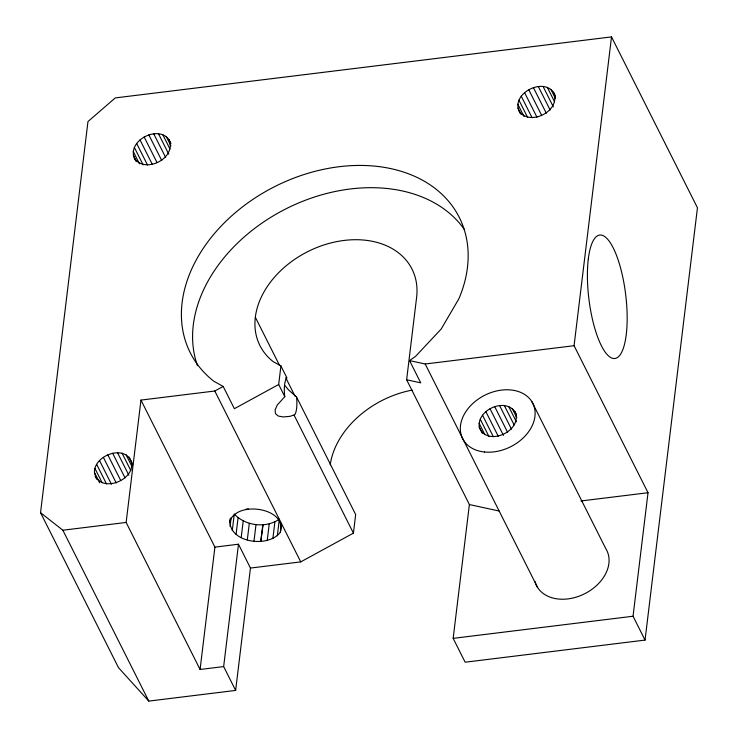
<?xml version="1.0" encoding="UTF-8"?>
<svg xmlns="http://www.w3.org/2000/svg" width="738" height="738" viewBox="0 0 738 738"><rect width="100%" height="100%" fill="white"/><g stroke="black" fill="none" stroke-linecap="round" stroke-linejoin="round"><path stroke-width="1.11" d="M280.92 365.947L278.678 384.507L234.37 408.695L223.171 386.435L214.804 391.011L140.967 400.088L214.915 547.116L238.485 544.22L250.45 568.057L235.643 690.427L148.799 701.1L118.495 667.669L40.544 512.689L87.97 121.549L115.276 97.914L611.516 36.9L697.456 207.775L645.04 640.086L465.152 662.207L453.16 638.361L469.386 504.552L406.629 379.775L416.61 297.423A85.11 62.444 -26.7 0 0 312.608 249.324A85.11 62.444 -26.7 0 0 273.217 361.666L280.92 365.947L286.944 377.921L286.353 378.502A19.64 5.849 83 0 0 284.481 393.944L284.785 396.657L277.276 405.024L275.126 409.867L275.459 413.621L278.235 416.038L283.272 416.952L290.228 416.297L294.868 414.59A19.64 5.849 83 0 0 296.741 399.147L296.491 396.896L288.576 389.95L285.191 385.799M235.643 690.427L223.651 666.58L200.081 669.477L126.133 522.449L140.967 400.088M200.081 669.477L214.915 547.116M229.61 522.264C235.339 499.986 287.682 507.44 280.329 532.227C268.429 548.491 227.322 542.827 230.007 518.943M230.072 526.48L231.142 517.633M232.276 530.613L234.287 514.017C245.302 526.01 265.948 528.509 279.351 519.165L277.34 535.77M236.077 534.386L238.088 517.781M223.651 666.58L238.485 544.22M241.206 537.532L243.217 520.927M247.313 539.838L249.324 523.233M253.992 541.148L256.003 524.552M262.793 524.773L260.782 541.378L263.134 524.727M267.221 540.502L269.232 523.906M272.866 538.592L274.877 521.987M280.329 532.227L281.409 523.371M250.45 568.057L300.744 561.886L353.419 533.131L355.67 514.57L296.491 396.896M645.04 640.086L633.047 616.239L648.019 492.726L574.072 345.698L611.516 36.9M94.455 472.505C93.947 454.257 127.748 443.289 131.844 464.045C132.351 482.292 98.541 493.261 94.455 472.505L99.612 482.763M135.82 160.939C123.006 140.976 162.886 121.17 170.948 143.587M520.401 113.652C507.587 93.689 547.467 73.883 555.529 96.309M514.783 411.287C523.962 430.586 486.849 447.828 479.266 427.191C476.711 408.861 508.187 396.029 516.323 414.359M406.629 379.775L420.743 382.847L409.553 360.587L415.512 356.389L441.158 329.083L458.87 298.779A150.58 110.479 -26.7 0 0 301.722 175.293A150.58 110.479 -26.7 0 0 213.752 381.195L223.171 386.435M409.553 360.587L425.199 364L574.072 345.698M40.544 512.689L62.859 530.225L126.133 522.449M246.114 509.174L248.392 508.888M580.972 500.973L648.019 492.726M453.16 638.361L633.047 616.239M469.386 504.552L499.156 511.028M519.367 111.604C531.046 126.65 561.581 110.137 553.463 92.204M134.786 158.891C146.465 173.937 177 157.425 168.891 139.482M550.899 89.363L555.548 98.606M547.338 87.388L554.57 101.752M543.039 86.392L553.362 106.927M538.288 86.466L550.161 110.063M533.408 87.582L546.314 113.237M528.731 89.676L541.637 115.331M524.58 92.601L536.969 117.231M521.24 96.161L532.08 117.72M518.925 100.119L527.698 117.563M517.808 104.187L523.998 116.503M517.956 108.108L521.056 114.27M531.83 401.583L605.778 548.62A39.28 28.819 -26.7 0 1 583.121 594.496A39.28 28.819 -26.7 0 1 535.004 581.489M512.209 408.455L516.849 417.671M508.657 406.472L516.388 421.841M504.349 405.485L514.146 424.95M499.598 405.549L511.452 429.119M494.718 406.666L507.606 432.284M490.041 408.76L503.445 435.402M485.89 411.684L498.261 436.278M482.551 415.254L493.371 436.767M480.235 419.202L488.999 436.619M479.119 423.28L484.792 434.544M479.266 427.191L482.357 433.344M425.199 364L537.578 587.42M166.318 136.65L170.967 145.893M255.339 317.257L279.564 365.43M285.754 377.727L295.034 396.177M162.757 134.676L169.989 149.039M158.458 133.679L168.781 154.205M153.707 133.744L165.58 157.351M278.678 384.507L284.785 396.657M294.148 415.282L353.419 533.131M148.827 134.869L161.733 160.524M144.15 136.964L157.056 162.618M139.999 139.888L152.388 164.519M136.659 143.449L147.499 164.998M134.344 147.397L143.117 164.851M133.227 151.474L139.417 163.79M133.375 155.395L136.475 161.548M214.804 391.011L300.744 561.886M129.085 457.099L132.702 464.285M126.013 454.663L131.687 465.955M122.056 453.15L130.838 470.595M117.499 452.671L128.855 475.244M112.646 453.252L125.036 477.883M107.822 454.857L120.728 480.512M103.366 457.375L116.272 483.03M99.575 460.641L111.447 484.248M96.706 464.423L106.512 483.925M94.962 468.464L102.185 482.836M95.22 476.25L96.77 479.322M62.859 530.225L148.799 701.1M330.227 464.792A85.11 62.444 -26.7 0 1 412.164 390.098M197.48 365.697A150.58 110.479 -26.7 0 1 285.099 209.269A150.58 110.479 -26.7 0 1 464.239 229.278M484.479 451.997A39.28 28.819 -26.7 0 0 534.644 408.575A39.28 28.819 -26.7 0 0 474.054 402.385A39.28 28.819 -26.7 0 0 484.479 451.997M588.306 259.02A62.195 18.524 83 0 0 611.645 357.985A62.195 18.524 83 0 0 621.913 273.3A62.195 18.524 83 0 0 588.306 259.02"/></g></svg>
